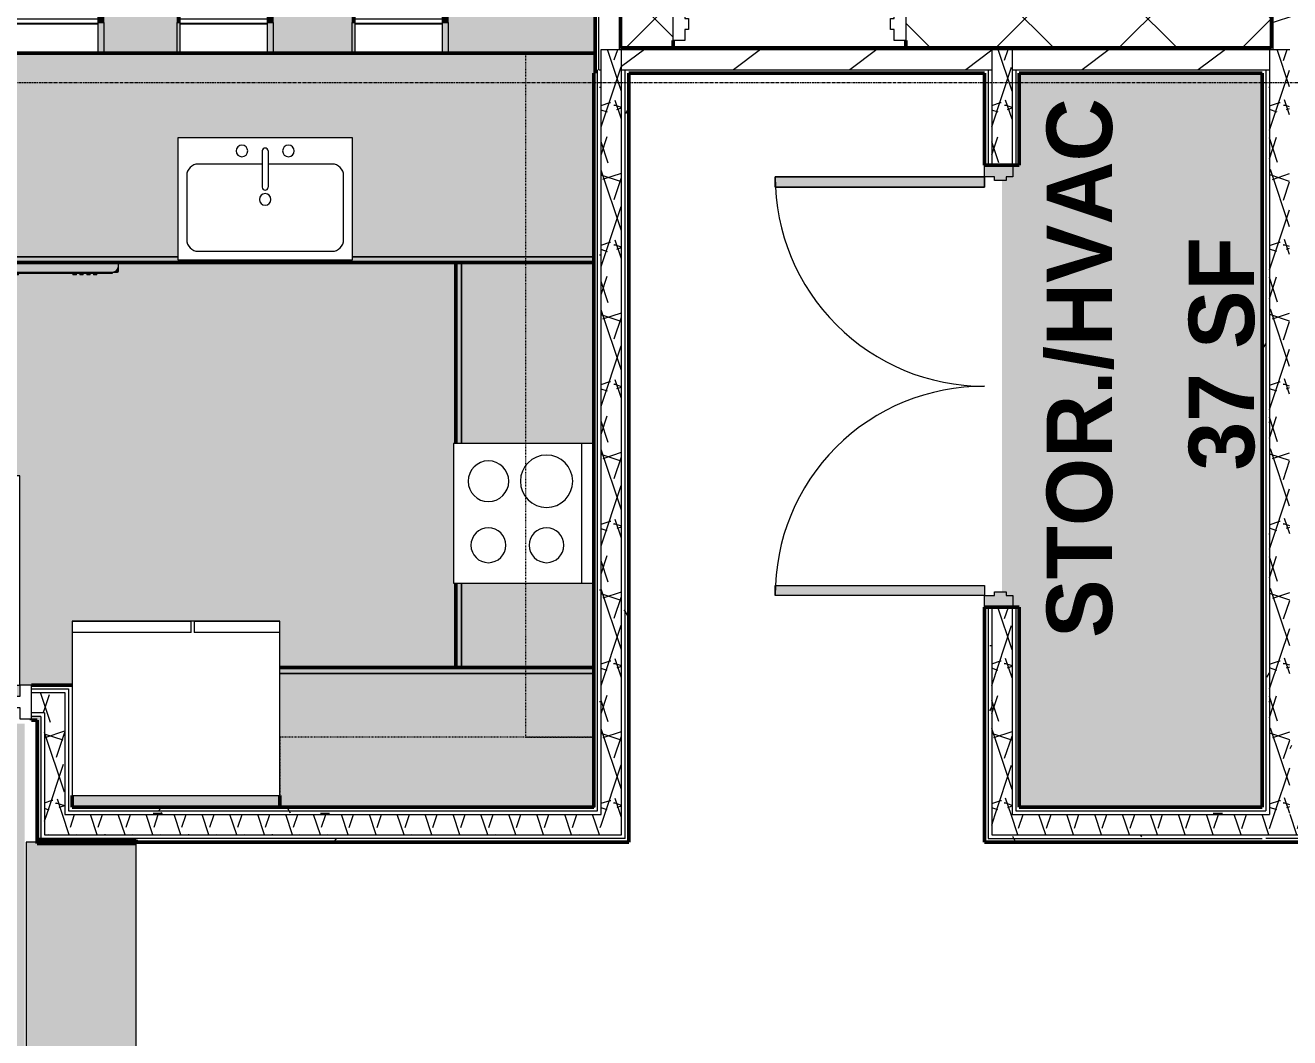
# Model space of a CAD drawing. Header units: inches. Extents: x -4294 to -464, y 9706 to 12475.
# Drawn here: x -2738.8 to -2521.2, y 11683 to 11857.1 of the extents above; entities that cross this region are included whole.
import ezdxf

# ---------------------------------------------------------------- set-up
doc = ezdxf.new("R2010")
doc.units = ezdxf.units.IN
doc.header["$MEASUREMENT"] = 0
doc.linetypes.add('Dash', pattern=[0.25, 0.125, -0.125])
doc.linetypes.add('Grid Line 1_2_', pattern=[0.875, 0.5, -0.125, 0.125, -0.125])
for name, color, linetype, lineweight in [('0-1', 7, 'Continuous', 5), ('0-2', 250, 'Continuous', 9), ('0-5', 7, 'Continuous', 13), ('A-AREA-IDEN', 2, 'Continuous', 9), ('A-AREA-PATT-6', 41, 'Continuous', 9), ('A-DOOR', 31, 'Continuous', 13), ('A-DOOR-1', 250, 'Continuous', 9), ('A-DOOR-2', 130, 'Continuous', 20), ('A-DOOR-8', 31, 'Continuous', 20), ('A-DOOR-9', 31, 'Continuous', 9), ('A-DOOR-FRAM', 31, 'Continuous', 20), ('A-DOOR-FRAM-1', 130, 'Continuous', 20), ('A-FLOR', 192, 'Continuous', 13), ('A-FLOR-4', 192, 'Continuous', 5), ('A-WALL', 113, 'Continuous', 13), ('A-WALL-11', 113, 'Continuous', 50), ('A-WALL-4', 90, 'Continuous', 50), ('A-WALL-PATT-4', 251, 'Continuous', 9), ('A-WALL-PATT-5', 111, 'Continuous', 9), ('I-FURN-1', 250, 'Continuous', 9), ('I-FURN-2', 9, 'Continuous', 9), ('I-WALL', 2, 'Continuous', 13), ('I-WALL-1', 2, 'Continuous', 5), ('I-WALL-2', 2, 'Continuous', 50), ('P-SANR-FIXT-2', 250, 'Continuous', 9), ('Q-CASE-1', 9, 'Continuous', 9), ('Q-CASE-2', 90, 'Continuous', 50), ('Q-CASE-3', 250, 'Continuous', 9), ('Q-CASE-HDLN-1', 250, 'Dash', 9), ('Q-SPCQ-1', 250, 'Continuous', 9), ('Q-SPCQ-2', 8, 'Continuous', 9), ('S-GRID-1', 1, 'Grid Line 1_2_', 9)]:
    doc.layers.add(name, color=color, linetype=linetype, lineweight=lineweight)
doc.layers.add('A-AREA-PATT-1', color=255, linetype='Continuous', lineweight=9, transparency=1)
doc.styles.add('Century Gothic_B', font='GOTHICB.TTF', dxfattribs={"height": 11.25})
pattern_1 = [(0, (0, 0), (38.4, 9.6), [1.584, -27.216, 1.584, -27.216, -153.6]), (0, (0, 0), (38.4, 9.6), [-57.6, 1.584, -56.016, 1.584, -27.216, -67.2]), (0, (0, 0), (38.4, 9.6), [-144, 1.584, -17.616, 1.584, -46.416]), (120, (14.4, 4.8), (-27.513844, 28.4553755), [1.584, -27.216, 1.584, -27.216, -153.6]), (120, (14.4, 4.8), (-27.513844, 28.4553755), [-57.6, 1.584, -56.016, 1.584, -27.216, -67.2]), (120, (14.4, 4.8), (-27.513844, 28.4553755), [-144, 1.584, -17.616, 1.584, -46.416]), (240, (19.2, 24), (-10.886156, -38.0553755), [1.584, -27.216, 1.584, -27.216, -153.6]), (240, (19.2, 24), (-10.886156, -38.0553755), [-57.6, 1.584, -56.016, 1.584, -27.216, -67.2]), (240, (19.2, 24), (-10.886156, -38.0553755), [-144, 1.584, -17.616, 1.584, -46.416])]
pattern_2 = [(161.57, (0.6, 0.6), (-4.80033747, -0.00041462), [0, -34.152, 3.792, 0]), (18.43, (-0.6, 0.6), (-4.80033747, 0.00041462), [0, -34.152, 3.792, 0]), (108.43, (0.6, 0.6), (2.39913218, -12.00105099), [11.382, -26.562]), (71.57, (-0.6, 0.6), (2.39913218, 12.00105099), [11.382, -26.562])]
pattern_3 = [(216.87, (7.997, 19.992), (59.9755286, 39.9843071), [9.996, -89.964]), (206.565, (19.992, 13.994), (-19.991807, -19.992219), [22.352, -22.352]), (198.435, (19.992, 3.998), (-39.983821, -19.991955), [12.644, -50.576])]

# ---------------------------------------------------------------- blocks, each defined once
blk = doc.blocks.new('OD_CW_Base Cabinet - OD_CW_Base Cabinet-V14-FLOOR PLAN - 3RD FLOOR')
at = {"layer": 'Q-CASE-1'}
for points in [[(0.74, -11), (37.56, -11), (37.56, 9.46), (67.56, 9.46), (67.56, -11), (109.11, -11), (109.11, 20.55), (109.34, 20.55), (109.34, 24), (0.74, 24), (0.74, -4.62)], [(81.7, -12), (109.11, -12), (109.11, -11), (67.56, -11), (67.56, -11.54), (37.56, -11.54), (37.56, -11), (0.74, -11), (0.74, -12), (72.12, -12)]]:
    blk.add_hatch(color=256, dxfattribs=at).paths.add_polyline_path(points, flags=0)
at = {"layer": 'Q-CASE-2'}
for p, q in [((109.34, 24), (0.74, 24)), ((0.74, 24), (0.74, -12)), ((0.74, -12), (109.11, -12))]:
    blk.add_line(p, q, dxfattribs=at)
at = {"layer": 'Q-CASE-3'}
for p, q in [((0.74, -11), (0.74, 24)), ((0.74, 24), (109.34, 24)), ((0.74, -12), (0.74, -11)), ((0.74, -11), (37.56, -11)), ((37.56, -11), (0.74, -11)), ((109.11, -12), (0.74, -12)), ((67.56, -11), (109.11, -11)), ((109.11, -11), (67.56, -11))]:
    blk.add_line(p, q, dxfattribs=at)
blk = doc.blocks.new('Refrigerator_-_Side-by-Side_6047 - 36_ X 30_-345559-FLOOR PLAN - 3RD FLOOR')
at = {"layer": 'Q-SPCQ-1'}
for p, q in [((17.87, 14.42), (-17.88, 14.42)), ((-17.88, 14.42), (-17.88, -15.58)), ((17.87, -15.58), (17.87, 14.42)), ((-17.88, -13.58), (-3.13, -13.58)), ((-17.88, -13.58), (-17.88, -15.58)), ((-3.13, -15.58), (-3.13, -13.58)), ((-2.63, -13.58), (17.87, -13.58)), ((-2.63, -13.58), (-2.63, -15.58)), ((17.87, -15.58), (17.87, -13.58)), ((-17.88, -15.58), (17.87, -15.58)), ((-3.13, -15.58), (-17.88, -15.58)), ((17.87, -15.58), (-2.63, -15.58))]:
    blk.add_line(p, q, dxfattribs=at)
blk = doc.blocks.new('Range - 24_ x 24_-1352610-FLOOR PLAN - 3RD FLOOR')
at = {"layer": 'Q-SPCQ-1'}
for p, q in [((24, 24), (0, 24)), ((0, 24), (0, 0)), ((24, 0), (24, 24)), ((0, 22), (24, 22)), ((0, 0), (24, 0))]:
    blk.add_line(p, q, dxfattribs=at)
for centre, radius, start, end in [((6.5, 16), 4.5, 360, 180), ((17.5, 16), 3, 360, 180), ((6.5, 16), 4.5, 180, 0), ((17.5, 16), 3, 180, 0), ((6.5, 6), 3.5, 360, 180), ((17.5, 6), 3, 360, 180), ((6.5, 6), 3.5, 180, 0), ((17.5, 6), 3, 180, 0)]:
    blk.add_arc(centre, radius, start, end, dxfattribs=at)
blk = doc.blocks.new('OD_CW_Base Cabinet - OD_CW_Base Cabinet-V15-FLOOR PLAN - 3RD FLOOR')
at = {"layer": 'Q-CASE-1'}
h = blk.add_hatch(color=256, dxfattribs=at)
h.paths.add_polyline_path([(0.74, 0), (0.74, -1), (15.27, -1), (15.27, 0)], flags=0)
h.paths.add_polyline_path([(39.27, 0), (39.27, -1), (70.36, -1), (70.36, 0)], flags=0)
blk.add_hatch(color=256, dxfattribs=at).paths.add_polyline_path([(0.74, -23.62), (0.74, -23.78), (70.36, -23.78), (70.36, -1), (39.27, -1), (39.27, -23.62), (15.27, -23.62), (15.27, -1), (0.74, -1)], flags=0)
at = {"layer": 'Q-CASE-2'}
for p, q in [((0.74, -23.78), (0.74, 0)), ((0.74, 0), (15.27, 0)), ((39.27, 0), (70.36, 0)), ((70.36, 0), (70.36, -23.78))]:
    blk.add_line(p, q, dxfattribs=at)
at = {"layer": 'Q-CASE-3'}
for p, q in [((0.74, -1), (0.74, 0)), ((0.74, 0), (15.27, 0)), ((15.27, -1), (0.74, -1)), ((0.74, -23.78), (0.74, -1)), ((0.74, -1), (15.27, -1)), ((39.27, 0), (70.36, 0)), ((70.36, -1), (39.27, -1)), ((39.27, -1), (70.36, -1)), ((70.36, 0), (70.36, -1)), ((70.36, -1), (70.36, -23.78))]:
    blk.add_line(p, q, dxfattribs=at)
blk = doc.blocks.new('OD_CW_Base Cabinet - OD_CW_Base Cabinet-V16-FLOOR PLAN - 3RD FLOOR')
at = {"layer": 'Q-CASE-1'}
for points in [[(30.61, -1), (54.76, -1), (54.76, 0), (0.74, 0), (0.74, -1), (17.77, -1)], [(0.74, -24), (54.76, -24), (54.76, -1), (0.74, -1), (0.74, -22)]]:
    blk.add_hatch(color=256, dxfattribs=at).paths.add_polyline_path(points, flags=0)
at = {"layer": 'Q-CASE-2'}
for p, q in [((0.74, 0), (54.76, 0)), ((0.74, -24), (0.74, -22))]:
    blk.add_line(p, q, dxfattribs=at)
at = {"layer": 'Q-CASE-3'}
for p, q in [((0.74, 0), (54.76, 0)), ((54.76, -1), (0.74, -1)), ((0.74, -1), (54.76, -1)), ((0.74, -24), (0.74, -22))]:
    blk.add_line(p, q, dxfattribs=at)
blk = doc.blocks.new('Sink Kitchen-Single - 30_ x 21_-366345-FLOOR PLAN - 3RD FLOOR')
at = {"layer": 'P-SANR-FIXT-2'}
for p, q in [((15.62, 10.59), (-14.38, 10.59)), ((-14.38, 10.59), (-14.38, -10.41)), ((15.62, -10.41), (15.62, 10.59)), ((0.12, 8.34), (0.12, 2.09)), ((1.12, 8.34), (1.12, 2.09)), ((0.12, 6.09), (-10.88, 6.09)), ((12.12, 6.09), (1.12, 6.09)), ((-12.88, 4.09), (-12.88, -6.91)), ((14.12, -6.91), (14.12, 4.09)), ((-14.38, -10.41), (15.62, -10.41)), ((-10.88, -8.91), (12.12, -8.91))]:
    blk.add_line(p, q, dxfattribs=at)
for centre, radius, start, end in [((-3.38, 8.34), 1, 360, 180), ((0.62, 8.34), 0.5, 360, 180), ((4.62, 8.34), 1, 360, 180), ((-3.38, 8.34), 1, 180, 0), ((4.62, 8.34), 1, 180, 360), ((-10.88, 4.09), 2, 90, 180), ((12.12, 4.09), 2, 360, 90), ((0.62, 0), 1, 360, 180), ((0.62, 2.09), 0.5, 180, 0), ((0.62, 0), 1, 180, 0), ((-10.88, -6.91), 2, 180, 270), ((12.12, -6.91), 2, 270, 0)]:
    blk.add_arc(centre, radius, start, end, dxfattribs=at)
blk = doc.blocks.new('Dishwasher_15404 - 34_ counter-547918-FLOOR PLAN - 3RD FLOOR')
at = {"layer": 'Q-SPCQ-2'}
for points in [[(25.25, 0), (26.68, 0), (26.87, 0.2), (26.84, 23.21), (26.68, 23.53), (26.56, 23.69), (26.3, 23.87), (26.08, 23.96), (25.8, 24), (25.25, 24), (25.25, 7.23)], [(26.87, 22.93), (26.87, 23.8), (26.82, 23.94), (26.56, 24), (26.08, 23.96), (26.34, 23.86), (26.68, 23.53), (26.73, 23.46), (26.84, 23.21)], [(27.12, 1.09), (27.12, 22.91), (26.87, 22.91), (26.87, 1.09)], [(27.37, 19.69), (27.37, 20.28), (27.12, 20.28), (27.12, 19.69)], [(27.37, 18.51), (27.37, 19.1), (27.12, 19.1), (27.12, 18.51)], [(27.37, 17.33), (27.37, 17.92), (27.12, 17.92), (27.12, 17.33)], [(27.37, 16.15), (27.37, 16.74), (27.12, 16.74), (27.12, 16.15)], [(27.37, 5.81), (27.37, 6.76), (27.12, 6.76), (27.12, 5.81)], [(27.37, 4.86), (27.37, 5.81), (27.12, 5.81), (27.12, 4.86)]]:
    blk.add_hatch(color=256, dxfattribs=at).paths.add_polyline_path(points, flags=0)
at = {"layer": 'Q-SPCQ-1'}
for p, q in [((25.8, 24), (25.25, 24)), ((26.68, 24), (25.8, 24)), ((26.87, 22.93), (26.87, 23.8)), ((26.87, 0.2), (26.87, 22.93)), ((26.87, 22.91), (27.12, 22.91)), ((27.12, 22.91), (27.12, 1.09)), ((27.37, 20.28), (27.12, 20.28)), ((27.12, 19.69), (27.37, 19.69)), ((27.37, 20.28), (27.37, 19.69)), ((27.37, 19.1), (27.12, 19.1)), ((27.12, 18.51), (27.37, 18.51)), ((27.37, 17.92), (27.12, 17.92)), ((27.37, 19.1), (27.37, 18.51)), ((27.37, 17.92), (27.37, 17.33)), ((27.12, 17.33), (27.37, 17.33)), ((27.37, 16.74), (27.12, 16.74)), ((27.12, 16.15), (27.37, 16.15)), ((27.37, 16.74), (27.37, 16.15)), ((27.37, 6.79), (27.12, 6.79)), ((27.37, 6.76), (27.37, 5.81)), ((27.12, 4.82), (27.37, 4.82)), ((27.37, 5.81), (27.37, 4.86)), ((26.87, 1.09), (27.12, 1.09)), ((25.25, 0), (26.68, 0))]:
    blk.add_line(p, q, dxfattribs=at)
for centre, radius, start, end in [((25.8, 22.93), 1.07, 360, 90), ((26.68, 23.8), 0.197, 0, 90), ((26.68, 0.2), 0.197, 270, 360), ((26.68, 0.2), 0.197, 270, 360)]:
    blk.add_arc(centre, radius, start, end, dxfattribs=at)
blk = doc.blocks.new('OD_CW_Upper Cabinet - OD_CW_Upper Cabinet-1916694-FLOOR PLAN - 3RD FLOOR')
at = {"layer": 'Q-CASE-HDLN-1'}
for p, q in [((118.36, 24), (0.74, 24)), ((0.74, 24), (0.74, 12)), ((118.36, 12), (118.36, 24)), ((0.74, 12), (118.36, 12))]:
    blk.add_line(p, q, dxfattribs=at)
blk = doc.blocks.new('Bar_Stool_6722_1_ - Bar_Stool_6722_1_-1229311-FLOOR PLAN - 3RD FLOOR')
at = {"layer": 'I-FURN-2'}
for points in [[(1, 1.78), (1, 7.07), (0, 7.07), (0, 1.78)], [(16.5, 2.03), (16.5, 7.07), (16, 7.07), (16, 1.78), (16.5, 1.78)], [(1, 0.98), (1, 1.78), (0, 1.78), (0, 0.98)], [(1, 0), (1, 0.98), (0, 0.94), (0, 0)], [(16.5, 1.24), (16.5, 1.78), (16, 1.73), (16, 0.98), (16.5, 0.98)], [(16.5, 0.62), (16.5, 0.98), (16, 0.94), (16, 0), (16.5, 0), (16.5, 0.46)]]:
    blk.add_hatch(color=256, dxfattribs=at).paths.add_polyline_path(points, flags=0)
at = {"layer": 'I-FURN-1'}
for p, q in [((0, 1.78), (0, 7.07)), ((1, 2.03), (1, 7.07)), ((16, 7.07), (16, 2.03)), ((16.5, 7.07), (16.5, 1.78)), ((1, 1.78), (0, 1.78)), ((0, 1.78), (0, 0.98)), ((1, 0.98), (0, 0.98)), ((0, 0.98), (0, 0)), ((1, 1.91), (1, 2.03)), ((16, 2.03), (1, 2.03)), ((1, 1.24), (1, 1.91)), ((16, 1.91), (1, 1.91)), ((1, 0), (1, 1.24)), ((1, 1.24), (16, 1.24)), ((16, 2.03), (16, 1.91)), ((16, 1.91), (16, 1.24)), ((16.5, 1.78), (16, 1.78)), ((16, 1.24), (16, 0)), ((16.5, 0.98), (16, 0.98)), ((16.5, 0.98), (16.5, 1.78)), ((16.5, 0), (16.5, 0.98)), ((0, 0), (1, 0)), ((1, 0), (16, 0)), ((16, 0), (16.5, 0))]:
    blk.add_line(p, q, dxfattribs=at)
blk = doc.blocks.new('OD_CW_Upper Cabinet - OD_CW_Upper Cabinet-1916695-FLOOR PLAN - 3RD FLOOR')
at = {"layer": 'Q-CASE-HDLN-1'}
for p, q in [((54.99, 24), (0.74, 24)), ((0.74, 24), (0.74, 12)), ((54.99, 12), (54.99, 24)), ((0.74, 12), (54.99, 12))]:
    blk.add_line(p, q, dxfattribs=at)
blk = doc.blocks.new('CTR - 1st Phase - Unit Layouts_rvt-1-FLOOR PLAN - 3RD FLOOR')
at = {"layer": '0-2'}
for name, p, rotation in [('Bar_Stool_6722_1_ - Bar_Stool_6722_1_-1229311-FLOOR PLAN - 3RD FLOOR', (-2725.25, 11859.34), 180), ('Bar_Stool_6722_1_ - Bar_Stool_6722_1_-1229311-FLOOR PLAN - 3RD FLOOR', (-2696.13, 11859.34), 180), ('Bar_Stool_6722_1_ - Bar_Stool_6722_1_-1229311-FLOOR PLAN - 3RD FLOOR', (-2666.01, 11859.34), 180), ('OD_CW_Upper Cabinet - OD_CW_Upper Cabinet-1916694-FLOOR PLAN - 3RD FLOOR', (-2664.7, 11853), 270.000000000029), ('Dishwasher_15404 - 34_ counter-547918-FLOOR PLAN - 3RD FLOOR', (-2746.7, 11841.51), 270.0000000000325), ('OD_CW_Base Cabinet - OD_CW_Base Cabinet-V15-FLOOR PLAN - 3RD FLOOR', (-2664.7, 11745.9), 90.00000000002773), ('Range - 24_ x 24_-1352610-FLOOR PLAN - 3RD FLOOR', (-2665.07, 11785.17), 270.0000000000369), ('Refrigerator_-_Side-by-Side_6047 - 36_ X 30_-345559-FLOOR PLAN - 3RD FLOOR', (-2712.82, 11739.06), 180), ('OD_CW_Upper Cabinet - OD_CW_Upper Cabinet-1916695-FLOOR PLAN - 3RD FLOOR', (-2639.96, 11746.64), 180)]:
    blk.add_blockref(name, p, dxfattribs=dict(at, rotation=rotation))
for name, p in [('OD_CW_Base Cabinet - OD_CW_Base Cabinet-V14-FLOOR PLAN - 3RD FLOOR', (-2750.04, 11828.26)), ('Sink Kitchen-Single - 30_ x 21_-366345-FLOOR PLAN - 3RD FLOOR', (-2698.1, 11827.13)), ('OD_CW_Base Cabinet - OD_CW_Base Cabinet-V16-FLOOR PLAN - 3RD FLOOR', (-2695.69, 11746.64))]:
    blk.add_blockref(name, p, dxfattribs=at)
blk = doc.blocks.new('CTR - 1st Phase - Shell_rvt-1-FLOOR PLAN - 3RD FLOOR')
at = {"layer": 'S-GRID-1'}
blk.add_line((-464.45, 11847.19), (-4232.19, 11847.19), dxfattribs=at)
blk = doc.blocks.new('HOLLOW METAL - STAIR DOOR-2009181-FLOOR PLAN - 3RD FLOOR')
at = {"layer": 'A-DOOR-1'}
blk.add_arc((18, -3.25), 36, 180, 270, dxfattribs=at)
at = {"layer": 'A-DOOR-2'}
for p, q in [((16.25, -3.25), (18, -3.25)), ((16.25, -39.25), (16.25, -3.25)), ((18, -3.25), (18, -39.25)), ((18, -39.25), (16.25, -39.25))]:
    blk.add_line(p, q, dxfattribs=at)
at = {"layer": 'A-DOOR-FRAM-1'}
for p, q in [((-20, 2.5), (-18, 2.5)), ((-20, -3.25), (-20, 2.5)), ((-18, 2.5), (-18, 0.5625)), ((18, 2.5), (20, 2.5)), ((18, 0.5625), (18, 2.5)), ((20, 2.5), (20, -3.25)), ((-18, 0.5625), (-17.375, 0.5625)), ((-17.375, 0.5625), (-17.375, -1.3125)), ((17.375, 0.5625), (18, 0.5625)), ((17.375, -1.3125), (17.375, 0.5625)), ((-18, -1.3125), (-18, -3.25)), ((-17.375, -1.3125), (-18, -1.3125)), ((18, -1.3125), (17.375, -1.3125)), ((18, -3.25), (18, -1.3125)), ((-18, -3.25), (-20, -3.25)), ((20, -3.25), (18, -3.25))]:
    blk.add_line(p, q, dxfattribs=at)
blk = doc.blocks.new('CTR - 1st Phase -Stairs _ Elevators_rvt-1-FLOOR PLAN - 3RD FLOOR')
at = {"layer": 'A-WALL-PATT-4'}
h = blk.add_hatch(dxfattribs=at)
h.set_pattern_fill('FP_66', color=256, style=0, pattern_type=2)
h.set_pattern_definition([(45, (0, 0), (-10.606602, 10.606602), []), (135, (0, 0), (-10.606602, -10.606602), [])])
h.paths.add_polyline_path([(-2636.17, 11853.19), (-2627.26, 11853.19), (-2627.26, 11861.19), (-2636.32, 11861.19), (-2636.32, 11853.19)], flags=0)
h.paths.add_polyline_path([(-2526.32, 11853.19), (-2524.32, 11853.19), (-2524.32, 11861.19), (-2587.26, 11861.19), (-2587.26, 11853.19), (-2532.32, 11853.19)], flags=0)
at = {"layer": 'A-WALL-4'}
for p, q in [((-2636.32, 11861.19), (-2636.32, 11853.19)), ((-2524.32, 11853.19), (-2524.32, 11861.19)), ((-2636.32, 11853.19), (-2627.26, 11853.19)), ((-2627.26, 11853.19), (-2627.26, 11854.44)), ((-2587.26, 11854.44), (-2587.26, 11853.19)), ((-2587.26, 11853.19), (-2524.32, 11853.19))]:
    blk.add_line(p, q, dxfattribs=at)
at = {"layer": '0-5', "rotation": 180}
blk.add_blockref('HOLLOW METAL - STAIR DOOR-2009181-FLOOR PLAN - 3RD FLOOR', (-2607.26, 11856.94), dxfattribs=at)
blk = doc.blocks.new('HOLLOW METAL - UNIT DOOR-2058696-FLOOR PLAN - 3RD FLOOR')
at = {"layer": 'A-DOOR-8'}
for p, q in [((18, 39.25), (16.25, 39.25)), ((16.25, 39.25), (16.25, 3.25)), ((18, 3.25), (18, 39.25)), ((16.25, 3.25), (18, 3.25))]:
    blk.add_line(p, q, dxfattribs=at)
at = {"layer": 'A-DOOR-9'}
blk.add_arc((18, 3.25), 36, 90, 180, dxfattribs=at)
at = {"layer": 'A-DOOR-FRAM'}
for p, q in [((-18, 3.25), (-20, 3.25)), ((-20, 3.25), (-20, -2.5)), ((-18, 1.3125), (-18, 3.25)), ((18, 3.25), (18, 1.3125)), ((20, 3.25), (18, 3.25)), ((20, -2.5), (20, 3.25)), ((-17.375, 1.3125), (-18, 1.3125)), ((-17.375, -0.5625), (-17.375, 1.3125)), ((18, 1.3125), (17.375, 1.3125)), ((17.375, 1.3125), (17.375, -0.5625)), ((-18, -2.5), (-18, -0.5625)), ((-18, -0.5625), (-17.375, -0.5625)), ((17.375, -0.5625), (18, -0.5625)), ((18, -0.5625), (18, -2.5)), ((-20, -2.5), (-18, -2.5)), ((18, -2.5), (20, -2.5))]:
    blk.add_line(p, q, dxfattribs=at)
blk = doc.blocks.new('Flush-Double-Door-Adj_swing-w_handle_2100 - 3_-0_ x 7_-0_-1994204-FLOOR PLAN - 3RD FLOOR')
at = {"layer": 'A-DOOR'}
h = blk.add_hatch(color=256, dxfattribs=at)
h.paths.add_polyline_path([(38, 1.87), (36, 1.87), (36, 0.75), (35.37, 0.75), (35.37, -1.25), (36, -1.25), (36, -3), (38, -3), (38, 1.75)], flags=0)
h.paths.add_polyline_path([(-35.38, -1.25), (-35.38, 0.75), (-36, 0.75), (-36, 1.87), (-38, 1.87), (-38, -3), (-36, -3), (-36, -1.25)], flags=0)
for points in [[(-34.25, -39), (-34.25, -3), (-36, -3), (-36, -39)], [(36, -3), (34.25, -3), (34.25, -39), (36, -39)]]:
    blk.add_hatch(color=256, dxfattribs=at).paths.add_polyline_path(points, flags=0)
at = {"layer": 'A-DOOR-8'}
for p, q in [((-36, -3), (-34.25, -3)), ((-36, -39), (-36, -3)), ((-34.25, -3), (-34.25, -39)), ((34.25, -39), (34.25, -3)), ((34.25, -3), (36, -3)), ((36, -3), (36, -39)), ((-34.25, -39), (-36, -39)), ((36, -39), (34.25, -39))]:
    blk.add_line(p, q, dxfattribs=at)
at = {"layer": 'A-DOOR-9'}
for p, q in [((-38, 1.87), (-36, 1.87)), ((-38, -3), (-38, 1.87)), ((-36, 1.87), (-36, 0.75)), ((-36, 0.75), (-35.38, 0.75)), ((-35.38, 0.75), (-35.38, -1.25)), ((35.37, -1.25), (35.37, 0.75)), ((35.37, 0.75), (36, 0.75)), ((36, 1.87), (38, 1.87)), ((36, 0.75), (36, 1.87)), ((38, 1.87), (38, -3)), ((-36, -1.25), (-36, -3)), ((-35.38, -1.25), (-36, -1.25)), ((36, -1.25), (35.37, -1.25)), ((36, -3), (36, -1.25)), ((-36, -3), (-38, -3)), ((-34.25, -3), (-36, -3)), ((-36, -3), (-36, -39)), ((-34.25, -39), (-34.25, -3)), ((34.25, -3), (36, -3)), ((34.25, -39), (34.25, -3)), ((36, -3), (36, -39)), ((38, -3), (36, -3)), ((-36, -39), (-34.25, -39)), ((36, -39), (34.25, -39))]:
    blk.add_line(p, q, dxfattribs=at)
for centre, radius, start, end in [((-36, -3), 36, 270, 0), ((35.78, -3.22), 35.78, 179.6403, 270.3597)]:
    blk.add_arc(centre, radius, start, end, dxfattribs=at)

msp = doc.modelspace()

# ---------------------------------------------------------------- hatches: boundary and pattern name
at = {"layer": 'A-AREA-PATT-1'}
msp.add_hatch(color=256, dxfattribs=at).paths.add_polyline_path([(-2525.9487, 11722.6394), (-2525.9487, 11848.8144), (-2567.7237, 11848.8144), (-2567.7237, 11833.0019), (-2568.8487, 11833.0019), (-2568.8487, 11831.0019), (-2569.9737, 11831.0019), (-2569.9737, 11830.3769), (-2570.7237, 11830.3769), (-2570.7237, 11759.6269), (-2569.9737, 11759.6269), (-2569.9737, 11759.0019), (-2568.8487, 11759.0019), (-2568.8487, 11757.0019), (-2567.7237, 11757.0019), (-2567.7237, 11722.6394), (-2526.315, 11722.6394)], flags=0)
at = {"layer": 'A-AREA-PATT-6'}
h = msp.add_hatch(color=256, dxfattribs=at)
h.paths.add_polyline_path([(-2806.1237, 11757.0144), (-2807.8737, 11757.0144), (-2807.8737, 11785.0144), (-2806.1237, 11785.0144), (-2806.1237, 11761.3696)], flags=0)
h.paths.add_polyline_path([(-2739.6987, 11743.5894), (-2741.4487, 11743.5894), (-2741.4487, 11779.5894), (-2739.6987, 11779.5894)], flags=0)
h.paths.add_polyline_path([(-2898.4351, 11722.6394), (-2869.2628, 11722.6394), (-2869.2628, 11779.6394), (-2864.5128, 11779.6394), (-2864.5128, 11757.0144), (-2862.1237, 11757.0144), (-2862.1237, 11755.2644), (-2861.4987, 11755.2644), (-2861.4987, 11753.2644), (-2862.1237, 11753.2644), (-2862.1237, 11752.1394), (-2864.1237, 11752.1394), (-2864.1237, 11752.2644), (-2864.5128, 11752.2644), (-2864.5128, 11722.6394), (-2803.8987, 11722.6394), (-2803.8987, 11742.3413), (-2804.1237, 11742.3413), (-2804.1237, 11752.1394), (-2806.1237, 11752.1394), (-2806.1237, 11753.2644), (-2806.7487, 11753.2644), (-2806.7487, 11755.2644), (-2806.1237, 11755.2644), (-2806.1237, 11757.0144), (-2799.3737, 11757.0144), (-2799.372, 11743.5894), (-2775.6987, 11743.5894), (-2775.6987, 11741.6519), (-2775.0737, 11741.6519), (-2775.0737, 11740.5894), (-2740.3237, 11740.6106), (-2740.3237, 11741.6519), (-2739.6987, 11741.6519), (-2739.6987, 11743.5894), (-2730.6987, 11743.5894), (-2730.6987, 11754.6394), (-2694.9487, 11754.6394), (-2694.9487, 11746.6394), (-2664.6987, 11746.6394), (-2664.6987, 11761.1696), (-2665.0737, 11761.1696), (-2665.0737, 11785.1696), (-2664.6987, 11785.1696), (-2664.6987, 11816.2644), (-2722.6987, 11816.2644), (-2722.7208, 11814.783), (-2722.7564, 11814.6971), (-2722.8956, 11814.6394), (-2723.7917, 11814.6183), (-2723.7917, 11814.3894), (-2726.4148, 11814.3894), (-2726.4148, 11814.1394), (-2727.0054, 11814.1394), (-2727.0054, 11814.3894), (-2727.5959, 11814.3894), (-2727.5959, 11814.1394), (-2728.1865, 11814.1394), (-2728.1865, 11814.3894), (-2728.777, 11814.3894), (-2728.777, 11814.1394), (-2729.3676, 11814.1394), (-2729.3676, 11814.3894), (-2729.9582, 11814.3894), (-2729.9582, 11814.1394), (-2730.5487, 11814.1394), (-2730.5487, 11814.3894), (-2739.9397, 11814.3894), (-2739.9397, 11814.1394), (-2741.8412, 11814.1394), (-2741.8412, 11814.3894), (-2745.6058, 11814.3894), (-2745.6058, 11814.6394), (-2746.5019, 11814.6394), (-2746.6987, 11814.8362), (-2746.6987, 11816.2644), (-2749.2987, 11816.2644), (-2749.2987, 11852.2644), (-2741.7502, 11852.2644), (-2741.7502, 11859.3389), (-2725.2502, 11859.3389), (-2725.2502, 11852.2644), (-2712.6289, 11852.2644), (-2712.6289, 11859.3389), (-2696.1289, 11859.3389), (-2696.1289, 11852.2644), (-2682.5076, 11852.2644), (-2682.5076, 11859.3389), (-2666.0076, 11859.3389), (-2666.0076, 11852.2644), (-2640.6987, 11852.2644), (-2640.6987, 11965.7027), (-2656.8237, 11965.7027), (-2656.8237, 11983.7027), (-2652.8237, 11983.7027), (-2652.8237, 12019.7027), (-2656.8237, 12019.7027), (-2656.8237, 12037.7027), (-2640.6987, 12037.7027), (-2640.6987, 12076.4644), (-2641.5964, 12077.1894), (-2646.5487, 12077.1894), (-2646.5487, 12109.7144), (-2801.1237, 12109.7144), (-2801.1237, 11923.5394), (-2805.8737, 11923.5394), (-2805.8737, 12077.4394), (-2806.4362, 12077.4394), (-2806.4362, 12082.1894), (-2805.8737, 12082.1894), (-2805.8737, 12109.7144), (-2827.74, 12109.7144), (-2827.74, 12082.1894), (-2826.4362, 12082.1894), (-2826.4362, 12077.4394), (-2833.8737, 12077.4394), (-2833.8737, 12082.1894), (-2832.49, 12082.1894), (-2832.49, 12110.3394), (-2830.1112, 12110.3394), (-2830.1112, 12113.5894), (-2868.1362, 12113.5894), (-2868.1362, 12109.8144), (-2865.8862, 12109.8144), (-2865.8862, 12082.1894), (-2863.8737, 12082.1894), (-2863.8737, 12077.4394), (-2870.6362, 12077.4394), (-2870.6362, 12109.7144), (-2932.5237, 12109.7144), (-2932.5237, 11855.7894), (-2904.7737, 11855.7894), (-2904.7737, 11851.0394), (-2908.5237, 11851.0394), (-2908.5237, 11792.6394), (-2932.5237, 11792.6394), (-2932.5237, 11784.6156), (-2924.7975, 11784.6156), (-2923.8331, 11784.4886), (-2922.9344, 11784.1164), (-2922.1627, 11783.5242), (-2921.5705, 11782.7525), (-2921.1983, 11781.8538), (-2921.0713, 11780.8131), (-2921.0713, 11779.5011), (-2918.0475, 11779.8488), (-2917.0475, 11781.0405), (-2916.0475, 11781.6073), (-2914.538, 11781.9651), (-2914.0437, 11782.0522), (-2912.9252, 11782.1287), (-2911.0551, 11781.9651), (-2909.0475, 11781.4271), (-2907.0475, 11780.6992), (-2905.0475, 11779.7666), (-2903.0475, 11778.3792), (-2902.0475, 11777.3792), (-2901.5475, 11776.5131), (-2901.0475, 11775.1394), (-2901.0475, 11774.1394), (-2901.5475, 11772.7657), (-2902.0475, 11771.8996), (-2903.0475, 11770.8996), (-2905.0475, 11769.5122), (-2907.0475, 11768.5796), (-2909.0475, 11767.8516), (-2911.0551, 11767.3137), (-2913.0475, 11767.1394), (-2914.538, 11767.3137), (-2915.0475, 11767.4035), (-2916.0475, 11767.6715), (-2917.0475, 11768.2383), (-2918.0475, 11769.43), (-2921.0713, 11769.7777), (-2921.0713, 11768.3894), (-2921.1983, 11767.425), (-2921.5705, 11766.5263), (-2922.1627, 11765.7546), (-2922.9344, 11765.1624), (-2923.8331, 11764.7901), (-2924.7975, 11764.6632), (-2932.5237, 11764.6632), (-2932.5237, 11758.6394), (-2930.3878, 11758.6394), (-2930.3878, 11753.8894), (-2932.5237, 11753.8894), (-2932.5237, 11722.6394), (-2910.0128, 11722.6394), (-2910.0128, 11753.8894), (-2910.3878, 11753.8894), (-2910.3878, 11758.6394), (-2905.2628, 11758.6394), (-2905.2628, 11722.6394)], flags=0)
h.paths.add_polyline_path([(-2730.6987, 11722.6394), (-2694.9487, 11722.6394), (-2694.9487, 11724.6394), (-2730.6987, 11724.6394)], flags=0)
h.paths.add_polyline_path([(-2863.3237, 11724.6801), (-2863.3237, 11750.6801), (-2838.3237, 11750.6801), (-2838.3237, 11724.6801), (-2843.3062, 11724.6801)], flags=0)
h.paths.add_polyline_path([(-2862.1237, 11757.0144), (-2862.1237, 11785.0144), (-2860.3737, 11785.0144), (-2860.3737, 11757.0144), (-2861.4987, 11757.0144)], flags=0)
h.paths.add_polyline_path([(-2869.2628, 11811.6394), (-2869.2628, 11851.0394), (-2870.7737, 11851.0394), (-2870.7737, 11855.7894), (-2869.2628, 11855.7894), (-2869.2628, 11884.5394), (-2860.1362, 11884.5394), (-2860.1362, 11885.2894), (-2857.6362, 11885.2894), (-2857.6362, 11884.5394), (-2857.3862, 11884.5394), (-2857.3862, 11881.1644), (-2837.3862, 11881.1644), (-2837.3862, 11882.5394), (-2815.3862, 11882.5394), (-2815.3862, 11884.5394), (-2815.1362, 11884.5394), (-2815.1362, 11885.2894), (-2812.6362, 11885.2894), (-2812.6362, 11884.5394), (-2805.8737, 11884.5394), (-2805.8737, 11887.5394), (-2801.1237, 11887.5394), (-2801.1237, 11822.2894), (-2812.6362, 11822.2894), (-2812.6362, 11821.5394), (-2815.1362, 11821.5394), (-2815.1362, 11822.2894), (-2815.3862, 11822.2894), (-2815.3862, 11824.2894), (-2837.3862, 11824.2894), (-2837.3862, 11825.6644), (-2857.3862, 11825.6644), (-2857.3862, 11822.2894), (-2857.6362, 11822.2894), (-2857.6362, 11821.5394), (-2860.1362, 11821.5394), (-2860.1362, 11822.2894), (-2864.5128, 11822.2894), (-2864.5128, 11811.6394), (-2868.6378, 11811.6394)], flags=0)
h.paths.add_polyline_path([(-2835.3862, 11825.6644), (-2815.3862, 11825.6644), (-2815.3862, 11827.0394), (-2815.1362, 11827.0394), (-2815.1362, 11827.7894), (-2812.6362, 11827.7894), (-2812.6362, 11827.0394), (-2805.8737, 11827.0394), (-2805.8737, 11851.0394), (-2864.5128, 11851.0394), (-2864.5128, 11827.0394), (-2860.1362, 11827.0394), (-2860.1362, 11827.7894), (-2857.6362, 11827.7894), (-2857.6362, 11827.0394), (-2835.3862, 11827.0394)], flags=0)
h.paths.add_polyline_path([(-2843.3062, 11855.7894), (-2805.8737, 11855.7894), (-2805.8737, 11879.7894), (-2812.6362, 11879.7894), (-2812.6362, 11879.0394), (-2815.1362, 11879.0394), (-2815.1362, 11879.7894), (-2815.3862, 11879.7894), (-2815.3862, 11881.1644), (-2835.3862, 11881.1644), (-2835.3862, 11879.7894), (-2857.6362, 11879.7894), (-2857.6362, 11879.0394), (-2860.1362, 11879.0394), (-2860.1362, 11879.7894), (-2864.5128, 11879.7894), (-2864.5128, 11855.7894)], flags=0)
h.paths.add_polyline_path([(-2677.9195, 11911.1924), (-2701.7737, 11911.1924), (-2701.7737, 11946.1924), (-2695.7737, 11946.1924), (-2695.7308, 11947.1924), (-2659.7737, 11947.1924), (-2659.7737, 11946.1924), (-2653.7737, 11946.1924), (-2653.7737, 11911.1924), (-2674.316, 11911.1924)], flags=0)
h.paths.add_polyline_path([(-2912.5862, 11952.7326), (-2930.5862, 11952.7326), (-2930.5862, 11970.7326), (-2912.5862, 11970.7326)], flags=0)
h.paths.add_polyline_path([(-2712.3211, 11956.1924), (-2741.0987, 11956.1924), (-2741.0987, 12040.1924), (-2706.0987, 12040.1924), (-2706.0987, 12034.1924), (-2705.0987, 12034.1924), (-2705.0987, 11962.1924), (-2706.0987, 11962.1924), (-2706.0987, 11956.1924)], flags=0)
h.paths.add_polyline_path([(-2931.0862, 11972.6644), (-2931.0862, 12050.6644), (-2851.0862, 12050.6644), (-2851.0862, 11972.6644), (-2930.5862, 11972.6644)], flags=0)
h.paths.add_polyline_path([(-2659.7737, 12049.1924), (-2695.7737, 12049.1924), (-2695.7737, 12050.1924), (-2701.7737, 12050.1924), (-2701.7737, 12085.1924), (-2653.7737, 12085.1924), (-2653.7737, 12050.1924), (-2659.7737, 12050.1924)], flags=0)
h.paths.add_polyline_path([(-2912.5862, 12054.6644), (-2930.5862, 12054.6644), (-2930.5862, 12072.6644), (-2912.5862, 12072.6644)], flags=0)
h.paths.add_polyline_path([(-2853.309, 12082.6894), (-2853.6152, 12082.6894), (-2853.6152, 12083.1894), (-2863.1237, 12083.1894), (-2863.1237, 12108.4394), (-2835.1237, 12108.4394), (-2835.1237, 12083.1894), (-2836.1365, 12083.1894), (-2836.174, 12082.6894), (-2836.861, 12082.6894), (-2836.861, 12083.1894), (-2853.1323, 12083.1894), (-2853.1572, 12082.6894), (-2853.2487, 12082.6894)], flags=0)
at = {"layer": 'A-FLOR-4'}
h = msp.add_hatch(color=256, dxfattribs=at)
h.paths.add_polyline_path([(-2733.0484, 11673.3894), (-2719.6802, 11673.3894), (-2719.6802, 11716.3894), (-2736.6987, 11716.3894), (-2736.6987, 11716.6394), (-2738.6302, 11716.6394), (-2738.6302, 11673.3894)], flags=0)
h.paths.add_polyline_path([(-2763.9625, 11673.3894), (-2738.8802, 11673.3894), (-2738.8802, 11736.998), (-2777.0302, 11736.998), (-2777.0302, 11673.3894)], flags=0)
h.paths.add_polyline_path([(-2780.1737, 11673.3894), (-2777.2802, 11673.3894), (-2777.2802, 11736.998), (-2796.2302, 11736.998), (-2796.2302, 11673.3894), (-2787.0515, 11673.3894)], flags=0)
at = {"layer": 'A-WALL'}
for points in [[(-2636.5737, 11853.1894), (-2636.3237, 11853.1894), (-2636.3237, 12076.4644), (-2636.5737, 12076.4644), (-2636.5737, 11853.5282)], [(-2524.0737, 11853.1894), (-2524.0737, 12076.4644), (-2524.3237, 12076.4644), (-2524.3237, 11853.1894)]]:
    msp.add_hatch(color=256, dxfattribs=at).paths.add_polyline_path(points, flags=0)
h = msp.add_hatch(color=256, dxfattribs=at)
h.paths.add_polyline_path([(-2524.6982, 11853.1874), (-2524.82, 11853.1868), (-2524.6987, 11853.1874)], flags=0)
h.paths.add_polyline_path([(-2636.5737, 11852.9394), (-2524.0737, 11852.9394), (-2524.0737, 11853.1894), (-2636.5737, 11853.1894), (-2636.5737, 11853.0138)], flags=0)
at = {"layer": 'A-WALL-PATT-5'}
h = msp.add_hatch(dxfattribs=at)
h.set_pattern_fill('FP_2', color=256, style=0, pattern_type=2)
h.set_pattern_definition(pattern_3)
h.paths.add_polyline_path([(-2640.0737, 11852.9394), (-2636.5737, 11852.9394), (-2636.5737, 12076.4644), (-2640.0737, 12076.4644), (-2640.0737, 11853.1894)], flags=0)
h = msp.add_hatch(dxfattribs=at)
h.set_pattern_fill('FP_2', color=256, style=0, pattern_type=2)
h.set_pattern_definition(pattern_3)
h.paths.add_polyline_path([(-2520.5744, 11852.9394), (-2520.5737, 11852.9394), (-2520.5737, 12076.4644), (-2524.0737, 12076.4644), (-2524.0737, 11852.9394), (-2521.1987, 11852.9394)], flags=0)
h = msp.add_hatch(dxfattribs=at)
h.set_pattern_fill('FP_2', color=256, style=0, pattern_type=2)
h.set_pattern_definition(pattern_3)
h.paths.add_polyline_path([(-2639.6737, 11849.4394), (-2639.6737, 11852.9394), (-2640.0737, 11852.9394), (-2640.0737, 11849.4394)], flags=0)
h.paths.add_polyline_path([(-2572.4737, 11849.4394), (-2572.4737, 11852.9394), (-2636.1737, 11852.9394), (-2636.1737, 11849.4394), (-2573.0987, 11849.4394)], flags=0)
h.paths.add_polyline_path([(-2524.7161, 11849.4394), (-2524.6987, 11849.4394), (-2524.6987, 11852.9394), (-2568.9737, 11852.9257), (-2568.9737, 11849.4394), (-2525.3237, 11849.4394)], flags=0)
h.paths.add_polyline_path([(-2520.5737, 11849.4394), (-2520.5744, 11852.9394), (-2521.1987, 11852.9394), (-2521.1987, 11849.4394), (-2520.5842, 11849.4394)], flags=0)
h = msp.add_hatch(dxfattribs=at)
h.set_pattern_fill('FP_4', color=256, style=0, pattern_type=2)
h.set_pattern_definition(pattern_2)
h.paths.add_polyline_path([(-2636.1737, 11717.8894), (-2636.1737, 11852.9394), (-2639.6737, 11852.9394), (-2639.6737, 11717.8894)], flags=0)
h = msp.add_hatch(dxfattribs=at)
h.set_pattern_fill('FP_4', color=256, style=0, pattern_type=2)
h.set_pattern_definition(pattern_2)
h.paths.add_polyline_path([(-2568.9737, 11721.3894), (-2568.9737, 11757.0019), (-2572.4737, 11757.0019), (-2572.4737, 11721.3894)], flags=0)
h.paths.add_polyline_path([(-2568.9737, 11833.0019), (-2568.9737, 11852.9394), (-2572.4737, 11852.9394), (-2572.4737, 11833.0019)], flags=0)
h = msp.add_hatch(dxfattribs=at)
h.set_pattern_fill('FP_4', color=256, style=0, pattern_type=2)
h.set_pattern_definition(pattern_2)
h.paths.add_polyline_path([(-2524.6987, 11721.3894), (-2521.1987, 11721.3894), (-2521.2192, 11852.9394), (-2524.6987, 11852.9394), (-2524.6987, 11722.0144)], flags=0)
h = msp.add_hatch(dxfattribs=at)
h.set_pattern_fill('FP_1', color=256, style=0, pattern_type=2)
h.set_pattern_definition(pattern_1)
h.paths.add_polyline_path([(-2639.6737, 11721.3894), (-2639.6737, 11849.4394), (-2640.2987, 11849.4394), (-2640.2987, 11721.3894)], flags=0)
h = msp.add_hatch(dxfattribs=at)
h.set_pattern_fill('FP_1', color=256, style=0, pattern_type=2)
h.set_pattern_definition(pattern_1)
h.paths.add_polyline_path([(-2635.5487, 11717.2644), (-2635.5487, 11849.4394), (-2636.1737, 11849.4394), (-2636.1737, 11717.2644)], flags=0)
h = msp.add_hatch(dxfattribs=at)
h.set_pattern_fill('FP_1', color=256, style=0, pattern_type=2)
h.set_pattern_definition(pattern_1)
h.paths.add_polyline_path([(-2634.9237, 11716.6394), (-2634.9237, 11848.8144), (-2635.5487, 11848.8144), (-2635.5487, 11716.6394)], flags=0)
h = msp.add_hatch(dxfattribs=at)
h.set_pattern_fill('FP_1', color=256, style=0, pattern_type=2)
h.set_pattern_definition(pattern_1)
h.paths.add_polyline_path([(-2572.4737, 11717.8894), (-2572.4737, 11757.0019), (-2573.0987, 11757.0019), (-2573.0987, 11717.8894), (-2572.9575, 11717.8894)], flags=0)
h.paths.add_polyline_path([(-2572.4737, 11833.0019), (-2572.4737, 11849.4394), (-2573.0987, 11849.4394), (-2573.0987, 11833.0019)], flags=0)
h = msp.add_hatch(dxfattribs=at)
h.set_pattern_fill('FP_1', color=256, style=0, pattern_type=2)
h.set_pattern_definition(pattern_1)
h.paths.add_polyline_path([(-2525.3268, 11722.0144), (-2525.3237, 11722.0144), (-2525.3237, 11848.8144), (-2525.9487, 11848.8144), (-2525.9487, 11722.0144)], flags=0)
h = msp.add_hatch(dxfattribs=at)
h.set_pattern_fill('FP_1', color=256, style=0, pattern_type=2)
h.set_pattern_definition(pattern_1)
h.paths.add_polyline_path([(-2524.6987, 11721.3894), (-2524.7161, 11849.4394), (-2525.3237, 11849.4394), (-2525.3237, 11721.3894)], flags=0)
h = msp.add_hatch(dxfattribs=at)
h.set_pattern_fill('FP_1', color=256, style=0, pattern_type=2)
h.set_pattern_definition(pattern_1)
h.paths.add_polyline_path([(-2521.1987, 11722.0144), (-2520.5737, 11722.0144), (-2520.5737, 11765.5565), (-2521.1987, 11765.5565), (-2521.1987, 11722.6394)], flags=0)
h.paths.add_polyline_path([(-2521.1987, 11769.0565), (-2520.5737, 11769.0565), (-2520.5842, 11849.4394), (-2521.1987, 11849.4394), (-2521.1987, 11775.7053)], flags=0)
h = msp.add_hatch(dxfattribs=at)
h.set_pattern_fill('FP_4', color=256, style=0, pattern_type=2)
h.set_pattern_definition(pattern_2)
h.paths.add_polyline_path([(-2736.6987, 11738.8394), (-2735.4487, 11738.8394), (-2735.4487, 11742.3394), (-2737.6987, 11742.3394), (-2737.6987, 11738.8394)], flags=0)
h.paths.add_polyline_path([(-2797.8987, 11738.8394), (-2777.6987, 11738.8394), (-2777.6987, 11742.3394), (-2799.1487, 11742.3394), (-2799.1487, 11738.8394), (-2798.5237, 11738.8394)], flags=0)
h = msp.add_hatch(dxfattribs=at)
h.set_pattern_fill('FP_4', color=256, style=0, pattern_type=2)
h.set_pattern_definition(pattern_2)
h.paths.add_polyline_path([(-2733.0484, 11721.3894), (-2731.9487, 11721.3894), (-2731.9487, 11742.3394), (-2735.4487, 11742.3394), (-2735.4487, 11721.3894)], flags=0)
h = msp.add_hatch(dxfattribs=at)
h.set_pattern_fill('FP_1', color=256, style=0, pattern_type=2)
h.set_pattern_definition(pattern_1)
h.paths.add_polyline_path([(-2736.0737, 11738.2144), (-2736.0988, 11738.8394), (-2737.6987, 11738.8394), (-2737.6987, 11738.2144), (-2736.5202, 11738.2144)], flags=0)
h.paths.add_polyline_path([(-2797.2484, 11738.2144), (-2777.6987, 11738.2144), (-2777.6987, 11738.8394), (-2798.5237, 11738.8394), (-2798.5237, 11738.2144), (-2797.8987, 11738.2144)], flags=0)
h = msp.add_hatch(dxfattribs=at)
h.set_pattern_fill('FP_1', color=256, style=0, pattern_type=2)
h.set_pattern_definition(pattern_1)
h.paths.add_polyline_path([(-2652.7591, 11721.3894), (-2640.2987, 11721.3894), (-2640.2987, 11722.0144), (-2731.9487, 11722.0144), (-2731.9487, 11721.3894), (-2677.9195, 11721.3894)], flags=0)
h = msp.add_hatch(dxfattribs=at)
h.set_pattern_fill('FP_1', color=256, style=0, pattern_type=2)
h.set_pattern_definition(pattern_1)
h.paths.add_polyline_path([(-2677.9195, 11722.0144), (-2640.9237, 11722.0144), (-2640.9237, 11722.6394), (-2731.3237, 11722.6394), (-2731.3237, 11722.0144), (-2694.9487, 11722.0144)], flags=0)
h = msp.add_hatch(dxfattribs=at)
h.set_pattern_fill('FP_1', color=256, style=0, pattern_type=2)
h.set_pattern_definition(pattern_1)
h.paths.add_polyline_path([(-2525.9487, 11721.3894), (-2525.3237, 11721.3894), (-2525.3268, 11722.0144), (-2568.9737, 11722.0144), (-2568.9737, 11721.3894), (-2526.315, 11721.3894)], flags=0)
h = msp.add_hatch(dxfattribs=at)
h.set_pattern_fill('FP_4', color=256, style=0, pattern_type=2)
h.set_pattern_definition(pattern_2)
h.paths.add_polyline_path([(-2735.4487, 11717.8894), (-2639.6737, 11717.8894), (-2639.6737, 11721.3894), (-2735.4487, 11721.3894), (-2735.4487, 11719.8515)], flags=0)
h = msp.add_hatch(dxfattribs=at)
h.set_pattern_fill('FP_4', color=256, style=0, pattern_type=2)
h.set_pattern_definition(pattern_2)
h.paths.add_polyline_path([(-2525.9487, 11717.8894), (-2524.6987, 11717.8894), (-2524.6987, 11721.3894), (-2572.4737, 11721.3894), (-2572.4737, 11717.8894), (-2540.0972, 11717.8894)], flags=0)
h = msp.add_hatch(dxfattribs=at)
h.set_pattern_fill('FP_4', color=256, style=0, pattern_type=2)
h.set_pattern_definition(pattern_2)
h.paths.add_polyline_path([(-2517.6559, 11717.8894), (-2515.8881, 11717.8894), (-2512.3881, 11721.3894), (-2524.6987, 11721.3894), (-2524.6987, 11717.8894)], flags=0)
h = msp.add_hatch(dxfattribs=at)
h.set_pattern_fill('FP_1', color=256, style=0, pattern_type=2)
h.set_pattern_definition(pattern_1)
h.paths.add_polyline_path([(-2525.3237, 11717.2644), (-2525.3237, 11717.8894), (-2573.0987, 11717.8894), (-2573.0987, 11717.2644), (-2525.8186, 11717.2644)], flags=0)
h = msp.add_hatch(dxfattribs=at)
h.set_pattern_fill('FP_1', color=256, style=0, pattern_type=2)
h.set_pattern_definition(pattern_1)
h.paths.add_polyline_path([(-2649.2737, 11716.6394), (-2635.5487, 11716.6394), (-2635.5487, 11717.2644), (-2736.6987, 11717.2644), (-2736.6987, 11717.0144), (-2736.3237, 11717.0144), (-2736.6987, 11716.6394), (-2677.9195, 11716.6394)], flags=0)
h = msp.add_hatch(dxfattribs=at)
h.set_pattern_fill('FP_1', color=256, style=0, pattern_type=2)
h.set_pattern_definition(pattern_1)
h.paths.add_polyline_path([(-2526.9385, 11716.6394), (-2525.9487, 11716.6394), (-2525.9487, 11717.2644), (-2573.7237, 11717.2644), (-2573.7237, 11716.6394), (-2540.0972, 11716.6394)], flags=0)
at = {"layer": 'I-WALL'}
h = msp.add_hatch(color=256, dxfattribs=at)
h.paths.add_polyline_path([(-2736.6987, 11737.5894), (-2736.6987, 11738.2144), (-2737.6987, 11738.2144), (-2737.6987, 11737.5894), (-2737.4407, 11737.5894)], flags=0)
h.paths.add_polyline_path([(-2777.6987, 11737.5894), (-2777.6987, 11738.2144), (-2797.8987, 11738.2144), (-2797.8987, 11737.5894), (-2777.8299, 11737.5894)], flags=0)
h = msp.add_hatch(color=256, dxfattribs=at)
h.paths.add_polyline_path([(-2733.0484, 11716.3894), (-2719.6802, 11716.3894), (-2719.6802, 11716.6394), (-2736.6987, 11716.6394), (-2736.6987, 11716.3894), (-2733.5895, 11716.3894)], flags=0)
h.paths.add_polyline_path([(-2736.6987, 11716.6394), (-2736.3237, 11717.0144), (-2736.6987, 11717.0144)], flags=0)
at = {"layer": 'I-WALL-1'}
msp.add_hatch(color=256, dxfattribs=at).paths.add_polyline_path([(-2736.0737, 11717.2644), (-2736.0737, 11738.2144), (-2736.6987, 11738.2144), (-2736.6987, 11717.2644), (-2736.1853, 11717.2644)], flags=0)

# ---------------------------------------------------------------- linework, layer by layer
at = {"layer": 'A-FLOR'}
for p, q in [((-2736.6987, 11716.6394), (-2738.6302, 11716.6394)), ((-2738.6302, 11716.6394), (-2738.6302, 11673.3894)), ((-2719.6802, 11673.3894), (-2719.6802, 11716.3894))]:
    msp.add_line(p, q, dxfattribs=at)
at = {"layer": 'A-WALL'}
for p, q in [((-2640.0737, 11849.4394), (-2640.0737, 12076.4644)), ((-2636.5737, 12076.4644), (-2636.5737, 11852.9394)), ((-2524.0737, 11852.9394), (-2524.0737, 12076.4644)), ((-2639.6737, 11721.3894), (-2639.6737, 11852.9394)), ((-2639.6737, 11852.9394), (-2521.1987, 11852.9394)), ((-2636.1737, 11717.8894), (-2636.1737, 11852.9394)), ((-2572.4737, 11852.9394), (-2572.4737, 11833.0019)), ((-2568.9737, 11852.9394), (-2568.9737, 11833.0019)), ((-2524.6987, 11852.9394), (-2524.6987, 11721.3894)), ((-2640.2987, 11722.0144), (-2640.2987, 11849.4394)), ((-2640.0737, 11849.4394), (-2639.6737, 11849.4394)), ((-2636.1737, 11849.4394), (-2572.4737, 11849.4394)), ((-2635.5487, 11717.2644), (-2635.5487, 11849.4394)), ((-2573.0987, 11849.4394), (-2573.0987, 11833.0019)), ((-2568.9737, 11849.4394), (-2524.6987, 11849.4394)), ((-2568.3487, 11849.4394), (-2568.3487, 11833.0019)), ((-2525.3237, 11849.4394), (-2525.3237, 11722.0144)), ((-2573.0987, 11757.0019), (-2573.0987, 11717.2644)), ((-2572.4737, 11757.0019), (-2572.4737, 11717.8894)), ((-2568.9737, 11757.0019), (-2568.9737, 11721.3894)), ((-2568.3487, 11757.0019), (-2568.3487, 11722.0144)), ((-2737.6987, 11742.9644), (-2731.3237, 11742.9644)), ((-2737.6987, 11742.3394), (-2731.9487, 11742.3394)), ((-2731.9487, 11742.3394), (-2731.9487, 11721.3894)), ((-2731.3237, 11742.9644), (-2731.3237, 11722.0144)), ((-2735.4487, 11738.8394), (-2737.6987, 11738.8394)), ((-2736.0737, 11738.2144), (-2737.6987, 11738.2144)), ((-2736.0737, 11738.2144), (-2736.0737, 11717.2644)), ((-2735.4487, 11738.8394), (-2735.4487, 11717.8894)), ((-2731.3237, 11722.0144), (-2640.2987, 11722.0144)), ((-2568.3487, 11722.0144), (-2525.3237, 11722.0144)), ((-2731.9487, 11721.3894), (-2639.6737, 11721.3894)), ((-2568.9737, 11721.3894), (-2524.6987, 11721.3894)), ((-2735.4487, 11717.8894), (-2636.1737, 11717.8894)), ((-2572.4737, 11717.8894), (-2510.9383, 11717.8894)), ((-2635.5487, 11717.2644), (-2736.6987, 11717.2644)), ((-2573.0987, 11717.2644), (-2525.9487, 11717.2644)), ((-2510.6795, 11717.2644), (-2525.3237, 11717.2644))]:
    msp.add_line(p, q, dxfattribs=at)
at = {"layer": 'A-WALL-11'}
for p, q in [((-2636.3237, 11853.1894), (-2636.3237, 12076.4644)), ((-2524.3237, 12076.4644), (-2524.3237, 11853.1894)), ((-2640.6987, 11982.7027), (-2640.6987, 11848.8144)), ((-2524.3237, 11853.1894), (-2636.3237, 11853.1894)), ((-2634.9237, 11848.8144), (-2573.7237, 11848.8144)), ((-2567.7237, 11848.8144), (-2525.9487, 11848.8144))]:
    msp.add_line(p, q, dxfattribs=at)
at = {"layer": 'I-WALL-2'}
for p, q in [((-2640.9237, 11848.8144), (-2640.9237, 11722.6394)), ((-2640.6987, 11848.8144), (-2640.9237, 11848.8144)), ((-2634.9237, 11716.6394), (-2634.9237, 11848.8144)), ((-2573.7237, 11848.8144), (-2573.7237, 11833.0019)), ((-2567.7237, 11833.0019), (-2567.7237, 11848.8144)), ((-2525.9487, 11848.8144), (-2525.9487, 11722.6394)), ((-2573.7237, 11833.0019), (-2567.7237, 11833.0019)), ((-2567.7237, 11757.0019), (-2573.7237, 11757.0019)), ((-2573.7237, 11757.0019), (-2573.7237, 11716.6394)), ((-2567.7237, 11722.6394), (-2567.7237, 11757.0019)), ((-2730.6987, 11743.5894), (-2737.6987, 11743.5894)), ((-2737.6987, 11737.8394), (-2737.6987, 11737.5894)), ((-2737.6987, 11737.5894), (-2736.6987, 11737.5894)), ((-2736.6987, 11737.5894), (-2736.6987, 11716.3894)), ((-2730.6987, 11722.6394), (-2730.6987, 11724.6394)), ((-2640.9237, 11722.6394), (-2730.6987, 11722.6394)), ((-2525.9487, 11722.6394), (-2567.7237, 11722.6394)), ((-2719.6802, 11717.0144), (-2736.6987, 11717.0144)), ((-2736.6987, 11716.6394), (-2634.9237, 11716.6394)), ((-2736.6987, 11716.3894), (-2719.6802, 11716.3894)), ((-2719.6802, 11716.3894), (-2719.6802, 11717.0144)), ((-2573.7237, 11716.6394), (-2510.4206, 11716.6394))]:
    msp.add_line(p, q, dxfattribs=at)

# ---------------------------------------------------------------- block references
at = {"layer": '0-1'}
for name in ['CTR - 1st Phase - Shell_rvt-1-FLOOR PLAN - 3RD FLOOR', 'CTR - 1st Phase -Stairs _ Elevators_rvt-1-FLOOR PLAN - 3RD FLOOR', 'CTR - 1st Phase - Unit Layouts_rvt-1-FLOOR PLAN - 3RD FLOOR']:
    msp.add_blockref(name, (0, 0), dxfattribs=at)
at = {"layer": 'A-DOOR', "rotation": 270.0000000000015}
msp.add_blockref('Flush-Double-Door-Adj_swing-w_handle_2100 - 3_-0_ x 7_-0_-1994204-FLOOR PLAN - 3RD FLOOR', (-2570.7237, 11795.0019), dxfattribs=at)
at = {"layer": 'A-DOOR'}
msp.add_blockref('HOLLOW METAL - UNIT DOOR-2058696-FLOOR PLAN - 3RD FLOOR', (-2757.6987, 11740.3394), dxfattribs=at)

# ---------------------------------------------------------------- texts
at = {"layer": 'A-AREA-IDEN', "char_height": 11.25, "attachment_point": 1, "rotation": 90, "style": 'Century Gothic_B'}
for s, insert, width in [('STOR./HVAC', (-2563.0232, 11751.7493), 116.27625), ('37 SF', (-2538.5656, 11780.521), 46.58625)]:
    msp.add_mtext(s, dxfattribs=dict(at, insert=insert, width=width))

doc.saveas('drawing.dxf')
